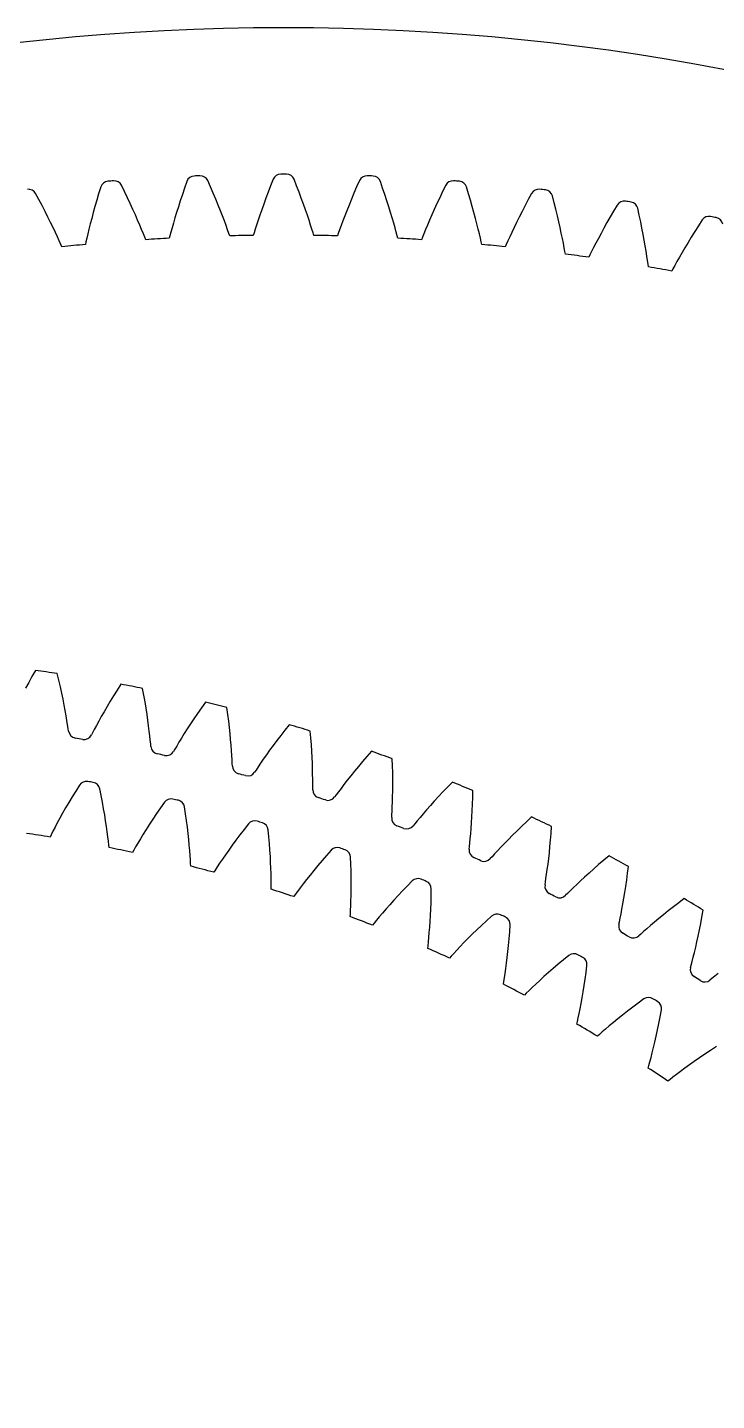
# Model space of a CAD drawing. Header units: millimetres. Extents: x -128 to 128, y -128 to 128.
# Drawn here: x -14.2 to 23.9, y 52.5 to 128.5 of the extents above; entities that cross this region are included whole.
import ezdxf

# ---------------------------------------------------------------- set-up
doc = ezdxf.new("R2010")
doc.units = ezdxf.units.MM

msp = doc.modelspace()

# ---------------------------------------------------------------- linework, layer by layer
at = {"layer": 'fixed_ring'}
for p, q in [((-0.577871, 120.094209), (-0.718991, 119.732696)), ((0.718991, 119.732696), (0.577871, 120.094209)), ((-13.536488, 118.967218), (-13.719632, 119.309365)), ((-10.117549, 119.66866), (-10.229501, 119.297078)), ((-8.796064, 119.411325), (-8.96546, 119.760484)), ((-8.634064, 119.072164), (-8.796064, 119.411325)), ((-5.478577, 119.60945), (-5.59906, 119.253418)), ((-5.351942, 119.976288), (-5.478577, 119.60945)), ((-4.041732, 119.666619), (-4.197113, 120.022236)), ((-3.893344, 119.321285), (-4.041732, 119.666619)), ((-3.753103, 118.987039), (-3.893344, 119.321285)), ((-0.853533, 119.381735), (-0.980374, 119.042178)), ((-0.718991, 119.732696), (-0.853533, 119.381735)), ((0.853533, 119.381735), (0.718991, 119.732696)), ((0.980374, 119.042178), (0.853533, 119.381735)), ((3.893344, 119.321285), (3.753103, 118.987039)), ((4.041732, 119.666619), (3.893344, 119.321285)), ((4.197113, 120.022236), (4.041732, 119.666619)), ((5.478577, 119.60945), (5.351942, 119.976288)), ((5.59906, 119.253418), (5.478577, 119.60945)), ((8.796064, 119.411325), (8.634064, 119.072164)), ((8.96546, 119.760484), (8.796064, 119.411325)), ((10.229501, 119.297078), (10.117549, 119.66866)), ((13.719632, 119.309365), (13.536488, 118.967218)), ((-13.361132, 118.634765), (-13.536488, 118.967218)), ((-13.194779, 118.312717), (-13.361132, 118.634765)), ((-10.435196, 118.587976), (-10.527895, 118.252413)), ((-10.335733, 118.936537), (-10.435196, 118.587976)), ((-10.229501, 119.297078), (-10.335733, 118.936537)), ((-8.480646, 118.743757), (-8.634064, 119.072164)), ((-8.335965, 118.427114), (-8.480646, 118.743757)), ((-5.818268, 118.577474), (-5.916881, 118.25984)), ((-5.712301, 118.909087), (-5.818268, 118.577474)), ((-5.59906, 119.253418), (-5.712301, 118.909087)), ((-3.621125, 118.664894), (-3.753103, 118.987039)), ((-3.497587, 118.356099), (-3.621125, 118.664894)), ((-1.099441, 118.715041), (-1.210604, 118.401578)), ((-0.980374, 119.042178), (-1.099441, 118.715041)), ((1.099441, 118.715041), (0.980374, 119.042178)), ((1.210604, 118.401578), (1.099441, 118.715041)), ((3.621125, 118.664894), (3.497587, 118.356099)), ((3.753103, 118.987039), (3.621125, 118.664894)), ((5.712301, 118.909087), (5.59906, 119.253418)), ((5.818268, 118.577474), (5.712301, 118.909087)), ((5.916881, 118.25984), (5.818268, 118.577474)), ((8.480646, 118.743757), (8.335965, 118.427114)), ((8.634064, 119.072164), (8.480646, 118.743757)), ((10.335733, 118.936537), (10.229501, 119.297078)), ((10.435196, 118.587976), (10.335733, 118.936537)), ((10.527895, 118.252413), (10.435196, 118.587976)), ((13.361132, 118.634765), (13.194779, 118.312717)), ((13.536488, 118.967218), (13.361132, 118.634765)), ((14.96425, 118.796072), (14.867159, 119.171811)), ((15.056064, 118.431593), (14.96425, 118.796072)), ((18.45211, 118.669594), (18.255508, 118.334998)), ((-13.037624, 118.002076), (-13.194779, 118.312717)), ((-12.889942, 117.704073), (-13.037624, 118.002076)), ((-10.613802, 117.931109), (-10.692839, 117.625676)), ((-10.527895, 118.252413), (-10.613802, 117.931109)), ((-8.200248, 118.123475), (-8.335965, 118.427114)), ((-8.073829, 117.834417), (-8.200248, 118.123475)), ((-7.957216, 117.562036), (-8.073829, 117.834417)), ((-6.007998, 117.957791), (-6.091365, 117.673467)), ((-5.916881, 118.25984), (-6.007998, 117.957791)), ((-3.38276, 118.062244), (-3.497587, 118.356099)), ((-3.277068, 117.785442), (-3.38276, 118.062244)), ((-3.1812, 117.528686), (-3.277068, 117.785442)), ((-1.408262, 117.822606), (-1.493846, 117.562241)), ((-1.313657, 118.10339), (-1.408262, 117.822606)), ((-1.210604, 118.401578), (-1.313657, 118.10339)), ((1.313657, 118.10339), (1.210604, 118.401578)), ((1.408262, 117.822606), (1.313657, 118.10339)), ((1.493846, 117.562241), (1.408262, 117.822606)), ((3.277068, 117.785442), (3.1812, 117.528686)), ((3.38276, 118.062244), (3.277068, 117.785442)), ((3.497587, 118.356099), (3.38276, 118.062244)), ((6.007998, 117.957791), (5.916881, 118.25984)), ((6.091365, 117.673467), (6.007998, 117.957791)), ((8.073829, 117.834417), (7.957216, 117.562036)), ((8.200248, 118.123475), (8.073829, 117.834417)), ((8.335965, 118.427114), (8.200248, 118.123475)), ((10.613802, 117.931109), (10.527895, 118.252413)), ((10.692839, 117.625676), (10.613802, 117.931109)), ((13.037624, 118.002076), (12.889942, 117.704073)), ((13.194779, 118.312717), (13.037624, 118.002076)), ((15.141591, 118.079352), (15.056064, 118.431593)), ((15.220875, 117.74037), (15.141591, 118.079352)), ((18.067074, 118.00978), (17.888048, 117.6946)), ((18.255508, 118.334998), (18.067074, 118.00978)), ((19.675337, 118.107225), (19.593261, 118.486527)), ((19.752588, 117.739384), (19.675337, 118.107225)), ((23.155411, 117.842182), (22.945663, 117.515667)), ((-12.752132, 117.420269), (-12.889942, 117.704073)), ((-12.624782, 117.15274), (-12.752132, 117.420269)), ((-12.508817, 116.904412), (-12.624782, 117.15274)), ((-10.829464, 117.071921), (-10.886065, 116.831427)), ((-10.764836, 117.338263), (-10.829464, 117.071921)), ((-10.692839, 117.625676), (-10.764836, 117.338263)), ((-7.851215, 117.309294), (-7.957216, 117.562036)), ((-7.757235, 117.080802), (-7.851215, 117.309294)), ((-7.678174, 116.88515), (-7.757235, 117.080802)), ((-6.232648, 117.171852), (-6.287862, 116.968181)), ((-6.16653, 117.409905), (-6.232648, 117.171852)), ((-6.091365, 117.673467), (-6.16653, 117.409905)), ((-3.096378, 117.296638), (-3.1812, 117.528686)), ((-3.025157, 117.097997), (-3.096378, 117.296638)), ((-2.977184, 116.962115), (-3.025157, 117.097997)), ((-1.632643, 117.125689), (-1.675176, 116.988007)), ((-1.569376, 117.327004), (-1.632643, 117.125689)), ((-1.493846, 117.562241), (-1.569376, 117.327004)), ((1.569376, 117.327004), (1.493846, 117.562241)), ((1.632643, 117.125689), (1.569376, 117.327004)), ((1.675176, 116.988007), (1.632643, 117.125689)), ((3.025157, 117.097997), (2.977184, 116.962115)), ((3.096378, 117.296638), (3.025157, 117.097997)), ((3.1812, 117.528686), (3.096378, 117.296638)), ((6.16653, 117.409905), (6.091365, 117.673467)), ((6.232648, 117.171852), (6.16653, 117.409905)), ((6.287862, 116.968181), (6.232648, 117.171852)), ((7.757235, 117.080802), (7.678174, 116.88515)), ((7.851215, 117.309294), (7.757235, 117.080802)), ((7.957216, 117.562036), (7.851215, 117.309294)), ((10.764836, 117.338263), (10.692839, 117.625676)), ((10.829464, 117.071921), (10.764836, 117.338263)), ((10.886065, 116.831427), (10.829464, 117.071921)), ((12.624782, 117.15274), (12.508817, 116.904412)), ((12.752132, 117.420269), (12.624782, 117.15274)), ((12.889942, 117.704073), (12.752132, 117.420269)), ((15.293941, 117.415905), (15.220875, 117.74037)), ((15.360772, 117.107571), (15.293941, 117.415905)), ((15.421285, 116.817523), (15.360772, 117.107571)), ((17.559255, 117.098556), (17.410271, 116.820456)), ((17.718667, 117.390453), (17.559255, 117.098556)), ((17.888048, 117.6946), (17.718667, 117.390453)), ((19.824043, 117.384022), (19.752588, 117.739384)), ((19.889789, 117.042155), (19.824043, 117.384022)), ((19.949897, 116.715042), (19.889789, 117.042155)), ((22.744448, 117.198197), (22.553033, 116.890384)), ((22.945663, 117.515667), (22.744448, 117.198197)), ((-12.405827, 116.679837), (-12.508817, 116.904412)), ((-12.319049, 116.487483), (-12.405827, 116.679837)), ((-12.260432, 116.355841), (-12.319049, 116.487483)), ((-10.933138, 116.625722), (-10.964597, 116.485096)), ((-10.886065, 116.831427), (-10.933138, 116.625722)), ((-7.624836, 116.751282), (-7.678174, 116.88515)), ((-6.287862, 116.968181), (-6.324887, 116.828917)), ((6.324887, 116.828917), (6.287862, 116.968181)), ((7.678174, 116.88515), (7.624836, 116.751282)), ((10.933138, 116.625722), (10.886065, 116.831427)), ((10.964597, 116.485096), (10.933138, 116.625722)), ((12.319049, 116.487483), (12.260432, 116.355841)), ((12.405827, 116.679837), (12.319049, 116.487483)), ((12.508817, 116.904412), (12.405827, 116.679837)), ((15.475274, 116.548822), (15.421285, 116.817523)), ((15.522269, 116.306268), (15.475274, 116.548822)), ((15.561126, 116.098854), (15.522269, 116.306268)), ((17.14664, 116.31468), (17.034802, 116.094377)), ((17.272385, 116.558201), (17.14664, 116.31468)), ((17.410271, 116.820456), (17.272385, 116.558201)), ((20.004417, 116.404295), (19.949897, 116.715042)), ((20.053351, 116.11207), (20.004417, 116.404295)), ((22.200803, 116.307883), (22.04088, 116.035926)), ((22.371694, 116.593211), (22.200803, 116.307883)), ((22.553033, 116.890384), (22.371694, 116.593211)), ((15.58697, 115.957088), (15.561126, 116.098854)), ((16.940446, 115.905625), (16.876642, 115.776418)), ((17.034802, 116.094377), (16.940446, 115.905625)), ((20.096614, 115.841435), (20.053351, 116.11207)), ((20.133929, 115.597205), (20.096614, 115.841435)), ((20.164509, 115.38841), (20.133929, 115.597205)), ((21.75735, 115.54103), (21.636843, 115.325348)), ((21.892677, 115.77936), (21.75735, 115.54103)), ((22.04088, 116.035926), (21.892677, 115.77936)), ((20.184696, 115.245729), (20.164509, 115.38841)), ((21.535057, 115.140496), (21.466166, 115.013928)), ((21.636843, 115.325348), (21.535057, 115.140496))]:
    msp.add_line(p, q, dxfattribs=at)
for centre, radius, start, end in [((-4.928608, 119.823681), 0.45, 92.355372, 160.176284), ((0, 0), 120.375, 92.20159, 92.355372), ((-4.606983, 119.836477), 0.45, 24.380678, 92.20159), ((-0.16094, 119.924892), 0.45, 90.076891, 157.897803), ((0, 0), 120.375, 89.923109, 90.076891), ((0.16094, 119.924892), 0.45, 22.102197, 89.923109), ((4.606983, 119.836477), 0.45, 87.79841, 155.619322), ((0, 0), 120.375, 87.644628, 87.79841), ((4.928608, 119.823681), 0.45, 19.823716, 87.644628), ((-14.113448, 119.091629), 0.45, 28.93764, 96.758552), ((-9.688484, 119.533003), 0.45, 94.633853, 162.454765), ((0, 0), 120.375, 94.480071, 94.633853), ((-9.367622, 119.558577), 0.45, 26.659159, 94.480071), ((9.367622, 119.558577), 0.45, 85.519929, 153.340841), ((0, 0), 120.375, 85.366147, 85.519929), ((9.688484, 119.533003), 0.45, 17.545235, 85.366147), ((14.113448, 119.091629), 0.45, 83.241448, 151.06236), ((0, 0), 120.375, 83.087666, 83.241448), ((14.43304, 119.05332), 0.45, 15.266754, 83.087666), ((18.836958, 118.436374), 0.45, 80.962967, 148.783879), ((0, 0), 120.375, 80.809185, 80.962967), ((19.154774, 118.385389), 0.45, 12.988273, 80.809185), ((23.530683, 117.593846), 0.45, 78.684486, 146.505398), ((0, 0), 120.375, 78.530704, 78.684486), ((23.846221, 117.530266), 0.45, 10.709792, 78.530704), ((0, 0), 117, 95.377336, 96.015069), ((0, 0), 117, 93.098855, 93.736588), ((0, 0), 117, 90.820374, 91.458107), ((0, 0), 117, 88.541893, 89.179626), ((0, 0), 117, 86.263412, 86.901145), ((0, 0), 117, 83.984931, 84.622664), ((0, 0), 117, 81.70645, 82.344183), ((0, 0), 117, 79.427969, 80.065702)]:
    msp.add_arc(centre, radius, start, end, dxfattribs=at)
at = {"layer": 'outer'}
msp.add_circle((0, 0), 128.494929, dxfattribs=at)
at = {"layer": 'thin_ring_external'}
for p, q in [((-13.7279, 92.909954), (-13.918444, 92.576546)), ((-12.429001, 92.365925), (-12.519629, 92.739093)), ((-14.099144, 92.252235), (-14.269895, 91.937859)), ((-13.918444, 92.576546), (-14.099144, 92.252235)), ((-12.345309, 92.004227), (-12.429001, 92.365925)), ((-12.268421, 91.654833), (-12.345309, 92.004227)), ((-9.000197, 92.149372), (-9.207517, 91.826129)), ((-12.198209, 91.318746), (-12.268421, 91.654833)), ((-12.13455, 90.997208), (-12.198209, 91.318746)), ((-9.59112, 91.20622), (-9.767052, 90.911378)), ((-9.40454, 91.511468), (-9.59112, 91.20622)), ((-9.207517, 91.826129), (-9.40454, 91.511468)), ((-7.730771, 91.539731), (-7.802226, 91.917039)), ((-7.665656, 91.174231), (-7.730771, 91.539731)), ((-12.077339, 90.691805), (-12.13455, 90.997208)), ((-12.026506, 90.404655), (-12.077339, 90.691805)), ((-9.932046, 90.628154), (-10.085685, 90.358081)), ((-9.767052, 90.911378), (-9.932046, 90.628154)), ((-7.606709, 90.821367), (-7.665656, 91.174231)), ((-7.553749, 90.482133), (-7.606709, 90.821367)), ((-7.506591, 90.157764), (-7.553749, 90.482133)), ((-4.753884, 90.531957), (-4.955807, 90.236635)), ((-4.541051, 90.836147), (-4.753884, 90.531957)), ((-4.317496, 91.148383), (-4.541051, 90.836147)), ((-3.080855, 90.474719), (-3.132952, 90.855185)), ((-3.034488, 90.106372), (-3.080855, 90.474719)), ((-11.982054, 90.138768), (-12.026506, 90.404655)), ((-11.944157, 89.898868), (-11.982054, 90.138768)), ((-11.913463, 89.693812), (-11.944157, 89.898868)), ((-11.891163, 89.553347), (-11.913463, 89.693812)), ((-10.356039, 89.866311), (-10.470067, 89.651867)), ((-10.227344, 90.103184), (-10.356039, 89.866311)), ((-10.085685, 90.358081), (-10.227344, 90.103184)), ((-7.465049, 89.849839), (-7.506591, 90.157764)), ((-7.428944, 89.560467), (-7.465049, 89.849839)), ((-5.325805, 89.67673), (-5.493033, 89.414854)), ((-5.146564, 89.95116), (-5.325805, 89.67673)), ((-4.955807, 90.236635), (-5.146564, 89.95116)), ((-2.993636, 89.750958), (-3.034488, 90.106372)), ((-2.958066, 89.409463), (-2.993636, 89.750958)), ((0.307984, 89.909599), (0.068779, 89.609185)), ((-10.565927, 89.468017), (-10.632796, 89.342494)), ((-10.470067, 89.651867), (-10.565927, 89.468017)), ((-7.398127, 89.292658), (-7.428944, 89.560467)), ((-7.372528, 89.051135), (-7.398127, 89.292658)), ((-7.352344, 88.844779), (-7.372528, 89.051135)), ((-5.788144, 88.93753), (-5.912973, 88.729188)), ((-5.647522, 89.167524), (-5.788144, 88.93753)), ((-5.493033, 89.414854), (-5.647522, 89.167524)), ((-2.927532, 89.083109), (-2.958066, 89.409463)), ((-2.901767, 88.773464), (-2.927532, 89.083109)), ((-0.376048, 89.031632), (-0.581133, 88.75627)), ((-0.159309, 89.316259), (-0.376048, 89.031632)), ((0.068779, 89.609185), (-0.159309, 89.316259)), ((1.508615, 89.17367), (1.476013, 89.556299)), ((1.536113, 88.803436), (1.508615, 89.17367)), ((-7.337246, 88.703359), (-7.352344, 88.844779)), ((-6.018096, 88.550473), (-6.091287, 88.428528)), ((-5.912973, 88.729188), (-6.018096, 88.550473)), ((-2.880485, 88.482626), (-2.901767, 88.773464)), ((-2.863382, 88.213593), (-2.880485, 88.482626)), ((-2.850149, 87.971078), (-2.863382, 88.213593)), ((-0.954533, 88.238355), (-1.12145, 87.999235)), ((-0.774152, 88.49135), (-0.954533, 88.238355)), ((-0.581133, 88.75627), (-0.774152, 88.49135)), ((1.558765, 88.446399), (1.536113, 88.803436)), ((1.576851, 88.103533), (1.558765, 88.446399)), ((4.609946, 88.148442), (4.367198, 87.867545)), ((4.864179, 88.43625), (4.609946, 88.148442)), ((-2.840528, 87.763961), (-2.850149, 87.971078)), ((-2.83267, 87.621955), (-2.840528, 87.763961)), ((-1.523047, 87.401911), (-1.602369, 87.283862)), ((-1.408937, 87.575026), (-1.523047, 87.401911)), ((-1.273632, 87.776722), (-1.408937, 87.575026)), ((-1.12145, 87.999235), (-1.273632, 87.776722)), ((1.590682, 87.776046), (1.576851, 88.103533)), ((1.600603, 87.465489), (1.590682, 87.776046)), ((1.607006, 87.173944), (1.600603, 87.465489)), ((4.136209, 87.594356), (3.917331, 87.329825)), ((4.367198, 87.867545), (4.136209, 87.594356)), ((6.025666, 87.639977), (6.012644, 88.023771)), ((6.034224, 87.268821), (6.025666, 87.639977)), ((1.61035, 86.904388), (1.607006, 87.173944)), ((1.610216, 86.454176), (1.611183, 86.661514)), ((1.611183, 86.661514), (1.61035, 86.904388)), ((3.517973, 86.831651), (3.339064, 86.601366)), ((3.711037, 87.075106), (3.517973, 86.831651)), ((3.917331, 87.329825), (3.711037, 87.075106)), ((6.038616, 86.911094), (6.034224, 87.268821)), ((6.039171, 86.567752), (6.038616, 86.911094)), ((9.339199, 86.732182), (9.070602, 86.457731)), ((1.610812, 86.311954), (1.610216, 86.454176)), ((2.907491, 86.025327), (2.822245, 85.911482)), ((3.030292, 86.19239), (2.907491, 86.025327)), ((3.175719, 86.386914), (3.030292, 86.19239)), ((3.339064, 86.601366), (3.175719, 86.386914)), ((6.021822, 85.637836), (6.030313, 85.929327)), ((6.030313, 85.929327), (6.036262, 86.239986)), ((6.036262, 86.239986), (6.039171, 86.567752)), ((8.569192, 85.928556), (8.337093, 85.675546)), ((8.813829, 86.189594), (8.569192, 85.928556)), ((9.070602, 86.457731), (8.813829, 86.189594)), ((10.448109, 85.506532), (10.458514, 85.877641)), ((10.458514, 85.877641), (10.465105, 86.2616)), ((5.988275, 84.918842), (5.999828, 85.125861)), ((5.999828, 85.125861), (6.011397, 85.368461)), ((6.011397, 85.368461), (6.021822, 85.637836)), ((7.912818, 85.198414), (7.722384, 84.977565)), ((8.118061, 85.431693), (7.912818, 85.198414)), ((8.337093, 85.675546), (8.118061, 85.431693)), ((10.417253, 84.806125), (10.434229, 85.149047)), ((10.434229, 85.149047), (10.448109, 85.506532)), ((5.981609, 84.776775), (5.988275, 84.918842)), ((7.261961, 84.424313), (7.171013, 84.31497)), ((7.393133, 84.584887), (7.261961, 84.424313)), ((7.548302, 84.771732), (7.393133, 84.584887)), ((7.722384, 84.977565), (7.548302, 84.771732)), ((10.375808, 84.168985), (10.397612, 84.478935)), ((10.397612, 84.478935), (10.417253, 84.806125)), ((13.439112, 84.541461), (13.168982, 84.286785)), ((13.721372, 84.801839), (13.439112, 84.541461)), ((10.304337, 83.368123), (10.328278, 83.609816)), ((10.328278, 83.609816), (10.352444, 83.878308)), ((10.352444, 83.878308), (10.375808, 84.168985)), ((12.66662, 83.79775), (12.435423, 83.565399)), ((12.911335, 84.038579), (12.66662, 83.79775)), ((13.168982, 84.286785), (12.911335, 84.038579)), ((14.766253, 83.521167), (14.795593, 83.89126)), ((14.795593, 83.89126), (14.821781, 84.274381)), ((10.268317, 83.020424), (10.282229, 83.161965)), ((10.282229, 83.161965), (10.304337, 83.368123)), ((11.832709, 82.935391), (11.668202, 82.756713)), ((12.017074, 83.132066), (11.832709, 82.935391)), ((12.218536, 83.342904), (12.017074, 83.132066)), ((12.435423, 83.565399), (12.218536, 83.342904)), ((14.699674, 82.823248), (14.734138, 83.164857)), ((14.734138, 83.164857), (14.766253, 83.521167)), ((11.529002, 82.603046), (11.43259, 82.498489)), ((11.668202, 82.756713), (11.529002, 82.603046)), ((14.587574, 81.899951), (14.62575, 82.189056)), ((14.62575, 82.189056), (14.663351, 82.497488)), ((14.663351, 82.497488), (14.699674, 82.823248)), ((17.421295, 82.164081), (17.151311, 81.929354)), ((17.704077, 82.404631), (17.421295, 82.164081)), ((17.999264, 82.650258), (17.704077, 82.404631)), ((19.025589, 81.686016), (19.071305, 82.067301)), ((14.480874, 81.188128), (14.513479, 81.392888)), ((14.513479, 81.392888), (14.549731, 81.633043)), ((14.549731, 81.633043), (14.587574, 81.899951)), ((16.651859, 81.481092), (16.423894, 81.269961)), ((16.894618, 81.701335), (16.651859, 81.481092)), ((17.151311, 81.929354), (16.894618, 81.701335)), ((18.927123, 80.963698), (18.97739, 81.317904)), ((18.97739, 81.317904), (19.025589, 81.686016)), ((14.459753, 81.047481), (14.480874, 81.188128)), ((15.697483, 80.566276), (15.595857, 80.466779)), ((15.844346, 80.712636), (15.697483, 80.566276)), ((16.017762, 80.882681), (15.844346, 80.712636)), ((16.21193, 81.069686), (16.017762, 80.882681)), ((16.423894, 81.269961), (16.21193, 81.069686)), ((18.822353, 80.300815), (18.875261, 80.624295)), ((18.875261, 80.624295), (18.927123, 80.963698)), ((18.716164, 79.707926), (18.769052, 79.994705)), ((18.769052, 79.994705), (18.822353, 80.300815)), ((21.559676, 79.82702), (21.278058, 79.606386)), ((21.854371, 80.052818), (21.559676, 79.82702)), ((22.161715, 80.283052), (21.854371, 80.052818)), ((18.573257, 79.00248), (18.616275, 79.205309)), ((18.616275, 79.205309), (18.664742, 79.443299)), ((18.664742, 79.443299), (18.716164, 79.707926)), ((20.756369, 79.18421), (20.517921, 78.984995)), ((21.010057, 79.39177), (20.756369, 79.18421)), ((21.278058, 79.606386), (21.010057, 79.39177)), ((23.070534, 78.902492), (23.137466, 79.267663)), ((23.137466, 79.267663), (23.202591, 79.646116)), ((18.544982, 78.863095), (18.573257, 79.00248)), ((19.756526, 78.319319), (19.649953, 78.22514)), ((19.910672, 78.457988), (19.756526, 78.319319)), ((20.092544, 78.618957), (19.910672, 78.457988)), ((20.296007, 78.795803), (20.092544, 78.618957)), ((20.517921, 78.984995), (20.296007, 78.795803)), ((22.933122, 78.215003), (23.002247, 78.551315)), ((23.002247, 78.551315), (23.070534, 78.902492)), ((22.727442, 77.307952), (22.794904, 77.591657)), ((22.794904, 77.591657), (22.863766, 77.894646)), ((22.863766, 77.894646), (22.933122, 78.215003)), ((22.548701, 76.610724), (22.60202, 76.811091)), ((22.60202, 76.811091), (22.662575, 77.046296)), ((22.662575, 77.046296), (22.727442, 77.307952)), ((22.513346, 76.472965), (22.548701, 76.610724)), ((23.856569, 75.998653), (23.695544, 75.868035)), ((24.046424, 76.150125), (23.856569, 75.998653)), ((23.695544, 75.868035), (23.584301, 75.779421))]:
    msp.add_line(p, q, dxfattribs=at)
for centre, radius, start, end in [((-26.25, 0), 93.75, 81.578323, 82.324116), ((-26.25, 0), 93.75, 78.651494, 79.397286), ((-26.25, 0), 93.75, 75.724665, 76.470457), ((-26.25, 0), 93.75, 72.797835, 73.543628), ((-11.444767, 89.610187), 0.45, 187.256485, 260.618445), ((-26.25, 0), 90.375, 80.357164, 80.618445), ((-11.036281, 89.541741), 0.45, 260.357164, 333.719125), ((-6.88853, 88.737332), 0.45, 184.329656, 257.691616), ((-26.25, 0), 90.375, 77.430335, 77.691616), ((-6.484072, 88.648117), 0.45, 257.430335, 330.792295), ((-26.25, 0), 93.75, 69.871006, 70.616799), ((-2.382805, 87.632971), 0.45, 181.402827, 254.764787), ((-26.25, 0), 90.375, 74.503506, 74.764787), ((-1.98343, 87.523221), 0.45, 254.503506, 327.865466), ((-26.25, 0), 93.75, 66.944177, 67.689969), ((2.060653, 86.299986), 0.45, 178.475997, 251.837958), ((-26.25, 0), 90.375, 71.576677, 71.837958), ((2.453903, 86.169986), 0.45, 251.576677, 324.938637), ((6.430252, 84.741854), 0.45, 175.549168, 248.911128), ((-26.25, 0), 93.75, 64.017348, 64.76314), ((-26.25, 0), 90.375, 68.649847, 68.911128), ((6.816351, 84.591944), 0.45, 248.649847, 322.011807), ((10.714592, 82.96264), 0.45, 172.622339, 245.984299), ((-26.25, 0), 90.375, 65.723018, 65.984299), ((11.092533, 82.793211), 0.45, 245.723018, 319.084978), ((-26.25, 0), 93.75, 61.090518, 61.836311), ((14.902495, 80.966986), 0.45, 169.69551, 243.05747), ((-26.25, 0), 90.375, 62.796189, 63.05747), ((15.271292, 80.77848), 0.45, 242.796189, 316.158149), ((-26.25, 0), 93.75, 58.163689, 58.909482), ((18.983036, 78.760098), 0.45, 166.76868, 240.13064), ((-26.25, 0), 90.375, 59.86936, 60.13064), ((19.341728, 78.553008), 0.45, 239.86936, 313.23132), ((22.94557, 76.347734), 0.45, 163.841851, 237.203811), ((-26.25, 0), 90.375, 56.94253, 57.203811), ((23.293219, 76.122599), 0.45, 236.94253, 310.30449)]:
    msp.add_arc(centre, radius, start, end, dxfattribs=at)
at = {"layer": 'thin_ring_internal'}
for p, q in [((-11.696374, 85.915204), (-11.882929, 85.602682)), ((-11.498974, 86.237354), (-11.696374, 85.915204)), ((-11.292227, 86.568516), (-11.498974, 86.237354)), ((-10.094232, 85.985261), (-10.172926, 86.367648)), ((-10.021167, 85.614574), (-10.094232, 85.985261)), ((-12.058462, 85.300805), (-12.222718, 85.010819)), ((-11.882929, 85.602682), (-12.058462, 85.300805)), ((-9.954924, 85.256685), (-10.021167, 85.614574)), ((-9.895312, 84.91261), (-9.954924, 85.256685)), ((-6.811632, 85.303129), (-7.026329, 84.992239)), ((-6.587108, 85.622507), (-6.811632, 85.303129)), ((-5.422752, 84.974701), (-5.480447, 85.360814)), ((-12.515696, 84.473309), (-12.642922, 84.230775)), ((-12.375321, 84.734296), (-12.515696, 84.473309)), ((-12.222718, 85.010819), (-12.375321, 84.734296)), ((-9.842139, 84.583604), (-9.895312, 84.91261)), ((-9.795211, 84.271273), (-9.842139, 84.583604)), ((-7.421428, 84.398531), (-7.601275, 84.117948)), ((-7.229672, 84.690371), (-7.421428, 84.398531)), ((-7.026329, 84.992239), (-7.229672, 84.690371)), ((-5.370039, 84.600576), (-5.422752, 84.974701)), ((-5.323439, 84.239604), (-5.370039, 84.600576)), ((-1.940671, 84.420966), (-2.1823, 84.114326)), ((-12.849717, 83.822963), (-12.913199, 83.694039)), ((-12.755384, 84.011207), (-12.849717, 83.822963)), ((-12.642922, 84.230775), (-12.755384, 84.011207)), ((-9.754346, 83.977762), (-9.795211, 84.271273)), ((-9.719392, 83.706123), (-9.754346, 83.977762)), ((-9.690295, 83.461151), (-9.719392, 83.706123)), ((-7.923169, 83.597239), (-8.06345, 83.362014)), ((-7.768751, 83.85017), (-7.923169, 83.597239)), ((-7.601275, 84.117948), (-7.768751, 83.85017)), ((-5.282706, 83.892787), (-5.323439, 84.239604)), ((-5.247579, 83.561369), (-5.282706, 83.892787)), ((-2.413655, 83.815625), (-2.633179, 83.525311)), ((-2.1823, 84.114326), (-2.413655, 83.815625)), ((-0.813428, 83.710542), (-0.849952, 84.09923)), ((-0.781225, 83.334097), (-0.813428, 83.710542)), ((-9.667305, 83.251852), (-9.690295, 83.461151)), ((-9.652614, 83.1089), (-9.667305, 83.251852)), ((-8.292207, 82.966104), (-8.362634, 82.840839)), ((-8.187735, 83.148915), (-8.292207, 82.966104)), ((-8.06345, 83.362014), (-8.187735, 83.148915)), ((-5.217777, 83.246941), (-5.247579, 83.561369)), ((-5.193001, 82.951636), (-5.217777, 83.246941)), ((-5.172933, 82.678494), (-5.193001, 82.951636)), ((-3.035488, 82.974035), (-3.217337, 82.715803)), ((-2.840587, 83.244378), (-3.035488, 82.974035)), ((-2.633179, 83.525311), (-2.840587, 83.244378)), ((-0.754407, 82.971119), (-0.781225, 83.334097)), ((-0.732674, 82.622595), (-0.754407, 82.971119)), ((2.633217, 82.96748), (2.375203, 82.674493)), ((-5.157258, 82.432298), (-5.172933, 82.678494)), ((-5.145731, 82.222056), (-5.157258, 82.432298)), ((-5.138869, 82.078515), (-5.145731, 82.222056)), ((-3.538254, 82.244469), (-3.67399, 82.038475)), ((-3.385336, 82.471682), (-3.538254, 82.244469)), ((-3.217337, 82.715803), (-3.385336, 82.471682)), ((-0.715697, 82.289753), (-0.732674, 82.622595)), ((-0.703111, 81.974167), (-0.715697, 82.289753)), ((1.892832, 82.110979), (1.670392, 81.841792)), ((2.127882, 82.388871), (1.892832, 82.110979)), ((2.375203, 82.674493), (2.127882, 82.388871)), ((3.719982, 82.196558), (3.704739, 82.586661)), ((3.73158, 81.818917), (3.719982, 82.196558)), ((-3.78829, 81.861641), (-3.865452, 81.740409)), ((-3.67399, 82.038475), (-3.78829, 81.861641)), ((-0.694498, 81.677949), (-0.703111, 81.974167)), ((-0.689377, 81.404119), (-0.694498, 81.677949)), ((-0.687169, 81.157435), (-0.689377, 81.404119)), ((1.265339, 81.334579), (1.084259, 81.099996)), ((1.461019, 81.582495), (1.265339, 81.334579)), ((1.670392, 81.841792), (1.461019, 81.582495)), ((3.738537, 81.455015), (3.73158, 81.818917)), ((3.741205, 81.105825), (3.738537, 81.455015)), ((-0.688127, 80.803175), (-0.687141, 80.946877)), ((-0.687141, 80.946877), (-0.687169, 81.157435)), ((0.772378, 80.683199), (0.648593, 80.512871)), ((0.919162, 80.881473), (0.772378, 80.683199)), ((1.084259, 81.099996), (0.919162, 80.881473)), ((3.735313, 80.45675), (3.739979, 80.772552)), ((3.739979, 80.772552), (3.741205, 81.105825)), ((6.584728, 80.716237), (6.334853, 80.451595)), ((6.847278, 80.987926), (6.584728, 80.716237)), ((7.120906, 81.266386), (6.847278, 80.987926)), ((8.163951, 80.437267), (8.170033, 80.827621)), ((0.648593, 80.512871), (0.564925, 80.396034)), ((3.70663, 79.640366), (3.717897, 79.886802)), ((3.717897, 79.886802), (3.727737, 80.160504)), ((3.727737, 80.160504), (3.735313, 80.45675)), ((5.874824, 79.947481), (5.665898, 79.71062)), ((6.098045, 80.194957), (5.874824, 79.947481)), ((6.334853, 80.451595), (6.098045, 80.194957)), ((8.141982, 79.695818), (8.154908, 80.059556)), ((8.154908, 80.059556), (8.163951, 80.437267)), ((3.686327, 79.286687), (3.69516, 79.430121)), ((3.69516, 79.430121), (3.70663, 79.640366)), ((5.138102, 79.087133), (5.0052, 78.923819)), ((5.295494, 79.277095), (5.138102, 79.087133)), ((5.472278, 79.486277), (5.295494, 79.277095)), ((5.665898, 79.71062), (5.472278, 79.486277)), ((8.106154, 79.014294), (8.125577, 79.347003)), ((8.125577, 79.347003), (8.141982, 79.695818)), ((11.220577, 79.05966), (10.943583, 78.802714)), ((11.509004, 79.322762), (11.220577, 79.05966)), ((5.0052, 78.923819), (4.915277, 78.811725)), ((8.035735, 78.131072), (8.060506, 78.403828)), ((8.060506, 78.403828), (8.084249, 78.699218)), ((8.084249, 78.699218), (8.106154, 79.014294)), ((10.429159, 78.308789), (10.192757, 78.073872)), ((10.679629, 78.552112), (10.429159, 78.308789)), ((10.943583, 78.802714), (10.679629, 78.552112)), ((12.475559, 78.061267), (12.505214, 78.43792)), ((12.505214, 78.43792), (12.532605, 78.827359)), ((7.97144, 77.533577), (7.988092, 77.676314)), ((7.988092, 77.676314), (8.011027, 77.885618)), ((8.011027, 77.885618), (8.035735, 78.131072)), ((9.765625, 77.635339), (9.577682, 77.436124)), ((9.971208, 77.848774), (9.765625, 77.635339)), ((10.192757, 78.073872), (9.971208, 77.848774)), ((12.40736, 77.351378), (12.442789, 77.698777)), ((12.442789, 77.698777), (12.475559, 78.061267)), ((9.268529, 77.099227), (9.172618, 76.992211)), ((9.410151, 77.25504), (9.268529, 77.099227)), ((9.577682, 77.436124), (9.410151, 77.25504)), ((12.330718, 76.706817), (12.369796, 77.020227)), ((12.369796, 77.020227), (12.40736, 77.351378)), ((15.48205, 76.895449), (15.191437, 76.654012)), ((15.784414, 77.142407), (15.48205, 76.895449)), ((12.213175, 75.89843), (12.25125, 76.142168)), ((12.25125, 76.142168), (12.29088, 76.413164)), ((12.29088, 76.413164), (12.330718, 76.706817)), ((14.650808, 76.188917), (14.40193, 75.96726)), ((14.914192, 76.418199), (14.650808, 76.188917)), ((15.191437, 76.654012), (14.914192, 76.418199)), ((16.680637, 75.830012), (16.730817, 76.204484)), ((16.730817, 76.204484), (16.779434, 76.591845)), ((12.154423, 75.549075), (12.178845, 75.69069)), ((12.178845, 75.69069), (12.213175, 75.89843)), ((13.752946, 75.364052), (13.575776, 75.192387)), ((13.951488, 75.552707), (13.752946, 75.364052)), ((14.168419, 75.754597), (13.951488, 75.552707)), ((14.40193, 75.96726), (14.168419, 75.754597)), ((16.573773, 75.124907), (16.628121, 75.469852)), ((16.628121, 75.469852), (16.680637, 75.830012)), ((13.425856, 75.044541), (13.324245, 74.942922)), ((13.575776, 75.192387), (13.425856, 75.044541)), ((16.406232, 74.194454), (16.462047, 74.485493)), ((16.462047, 74.485493), (16.518182, 74.796301)), ((16.518182, 74.796301), (16.573773, 75.124907)), ((19.618978, 74.501751), (19.315613, 74.276545)), ((19.934377, 74.731829), (19.618978, 74.501751)), ((16.300534, 73.684731), (16.351863, 73.926026)), ((16.351863, 73.926026), (16.406232, 74.194454)), ((18.750393, 73.841667), (18.489782, 73.633932)), ((19.025904, 74.056224), (18.750393, 73.841667)), ((19.315613, 74.276545), (19.025904, 74.056224)), ((20.757594, 73.37245), (20.828149, 73.743623)), ((20.828149, 73.743623), (20.897846, 74.127752)), ((16.222792, 73.339106), (16.254911, 73.479176)), ((16.254911, 73.479176), (16.300534, 73.684731)), ((17.808825, 73.067065), (17.622545, 72.905331)), ((18.017373, 73.244595), (17.808825, 73.067065)), ((18.245006, 73.434338), (18.017373, 73.244595)), ((18.489782, 73.633932), (18.245006, 73.434338)), ((20.612384, 72.674233), (20.685488, 73.015696)), ((20.685488, 73.015696), (20.757594, 73.37245)), ((17.464776, 72.765892), (17.357767, 72.669974)), ((17.622545, 72.905331), (17.464776, 72.765892)), ((20.465907, 72.041874), (20.538931, 72.349153)), ((20.538931, 72.349153), (20.612384, 72.674233)), ((20.260906, 71.251127), (20.325335, 71.48926)), ((20.325335, 71.48926), (20.394282, 71.754318)), ((20.394282, 71.754318), (20.465907, 72.041874)), ((23.002496, 71.473236), (22.715679, 71.274044)), ((23.303804, 71.677408), (23.002496, 71.473236)), ((23.619014, 71.885711), (23.303804, 71.677408)), ((23.946507, 72.098222), (23.619014, 71.885711)), ((20.164405, 70.910264), (20.204125, 71.048371)), ((20.204125, 71.048371), (20.260906, 71.251127)), ((21.951147, 70.717894), (21.733216, 70.552017)), ((22.188802, 70.894922), (21.951147, 70.717894)), ((22.444112, 71.080851), (22.188802, 70.894922)), ((22.715679, 71.274044), (22.444112, 71.080851)), ((21.373233, 70.270082), (21.261146, 70.180151)), ((21.538382, 70.400697), (21.373233, 70.270082)), ((21.733216, 70.552017), (21.538382, 70.400697))]:
    msp.add_line(p, q, dxfattribs=at)
for centre, radius, start, end in [((-10.914813, 86.323448), 0.45, 79.926611, 147.002957), ((-26.25, 0), 88.125, 79.725563, 79.926611), ((-10.612005, 86.269106), 0.45, 12.649217, 79.725563), ((-6.22364, 85.357194), 0.45, 76.796176, 143.872522), ((-26.25, 0), 88.125, 76.595129, 76.796176), ((-5.924251, 85.286397), 0.45, 9.518782, 76.595129), ((-1.592234, 84.1362), 0.45, 73.665741, 140.742087), ((-26.25, 0), 88.125, 73.464694, 73.665741), ((-1.297158, 84.04916), 0.45, 6.388347, 73.464694), ((-26.25, 0), 84.75, 80.945935, 81.836674), ((-26.25, 0), 84.75, 77.8155, 78.706239), ((2.965584, 82.664111), 0.45, 70.535306, 137.611653), ((-26.25, 0), 88.125, 70.334259, 70.535306), ((3.255466, 82.561087), 0.45, 3.257913, 70.334259), ((-26.25, 0), 84.75, 74.685066, 75.575804), ((7.43621, 80.94532), 0.45, 67.404871, 134.481218), ((-26.25, 0), 88.125, 67.203824, 67.404871), ((-26.25, 0), 84.75, 71.554631, 72.445369), ((7.720034, 80.826619), 0.45, 0.127478, 67.203824), ((-26.25, 0), 84.75, 68.424196, 69.314934), ((11.806304, 78.984956), 0.45, 64.274437, 131.350783), ((-26.25, 0), 88.125, 64.073389, 64.274437), ((12.083223, 78.850933), 0.45, 356.997043, 64.073389), ((-26.25, 0), 84.75, 65.293761, 66.1845), ((16.062823, 76.78887), 0.45, 61.144002, 128.220348), ((-26.25, 0), 88.125, 60.942955, 61.144002), ((16.332009, 76.639925), 0.45, 353.866608, 60.942955), ((-26.25, 0), 84.75, 62.163326, 63.054065), ((20.193064, 74.363616), 0.45, 58.013567, 125.089913), ((-26.25, 0), 88.125, 57.81252, 58.013567), ((20.453715, 74.200193), 0.45, 350.736174, 57.81252), ((-26.25, 0), 84.75, 59.032892, 59.92363), ((-26.25, 0), 84.75, 55.902457, 56.793195)]:
    msp.add_arc(centre, radius, start, end, dxfattribs=at)

doc.saveas('drawing.dxf')
